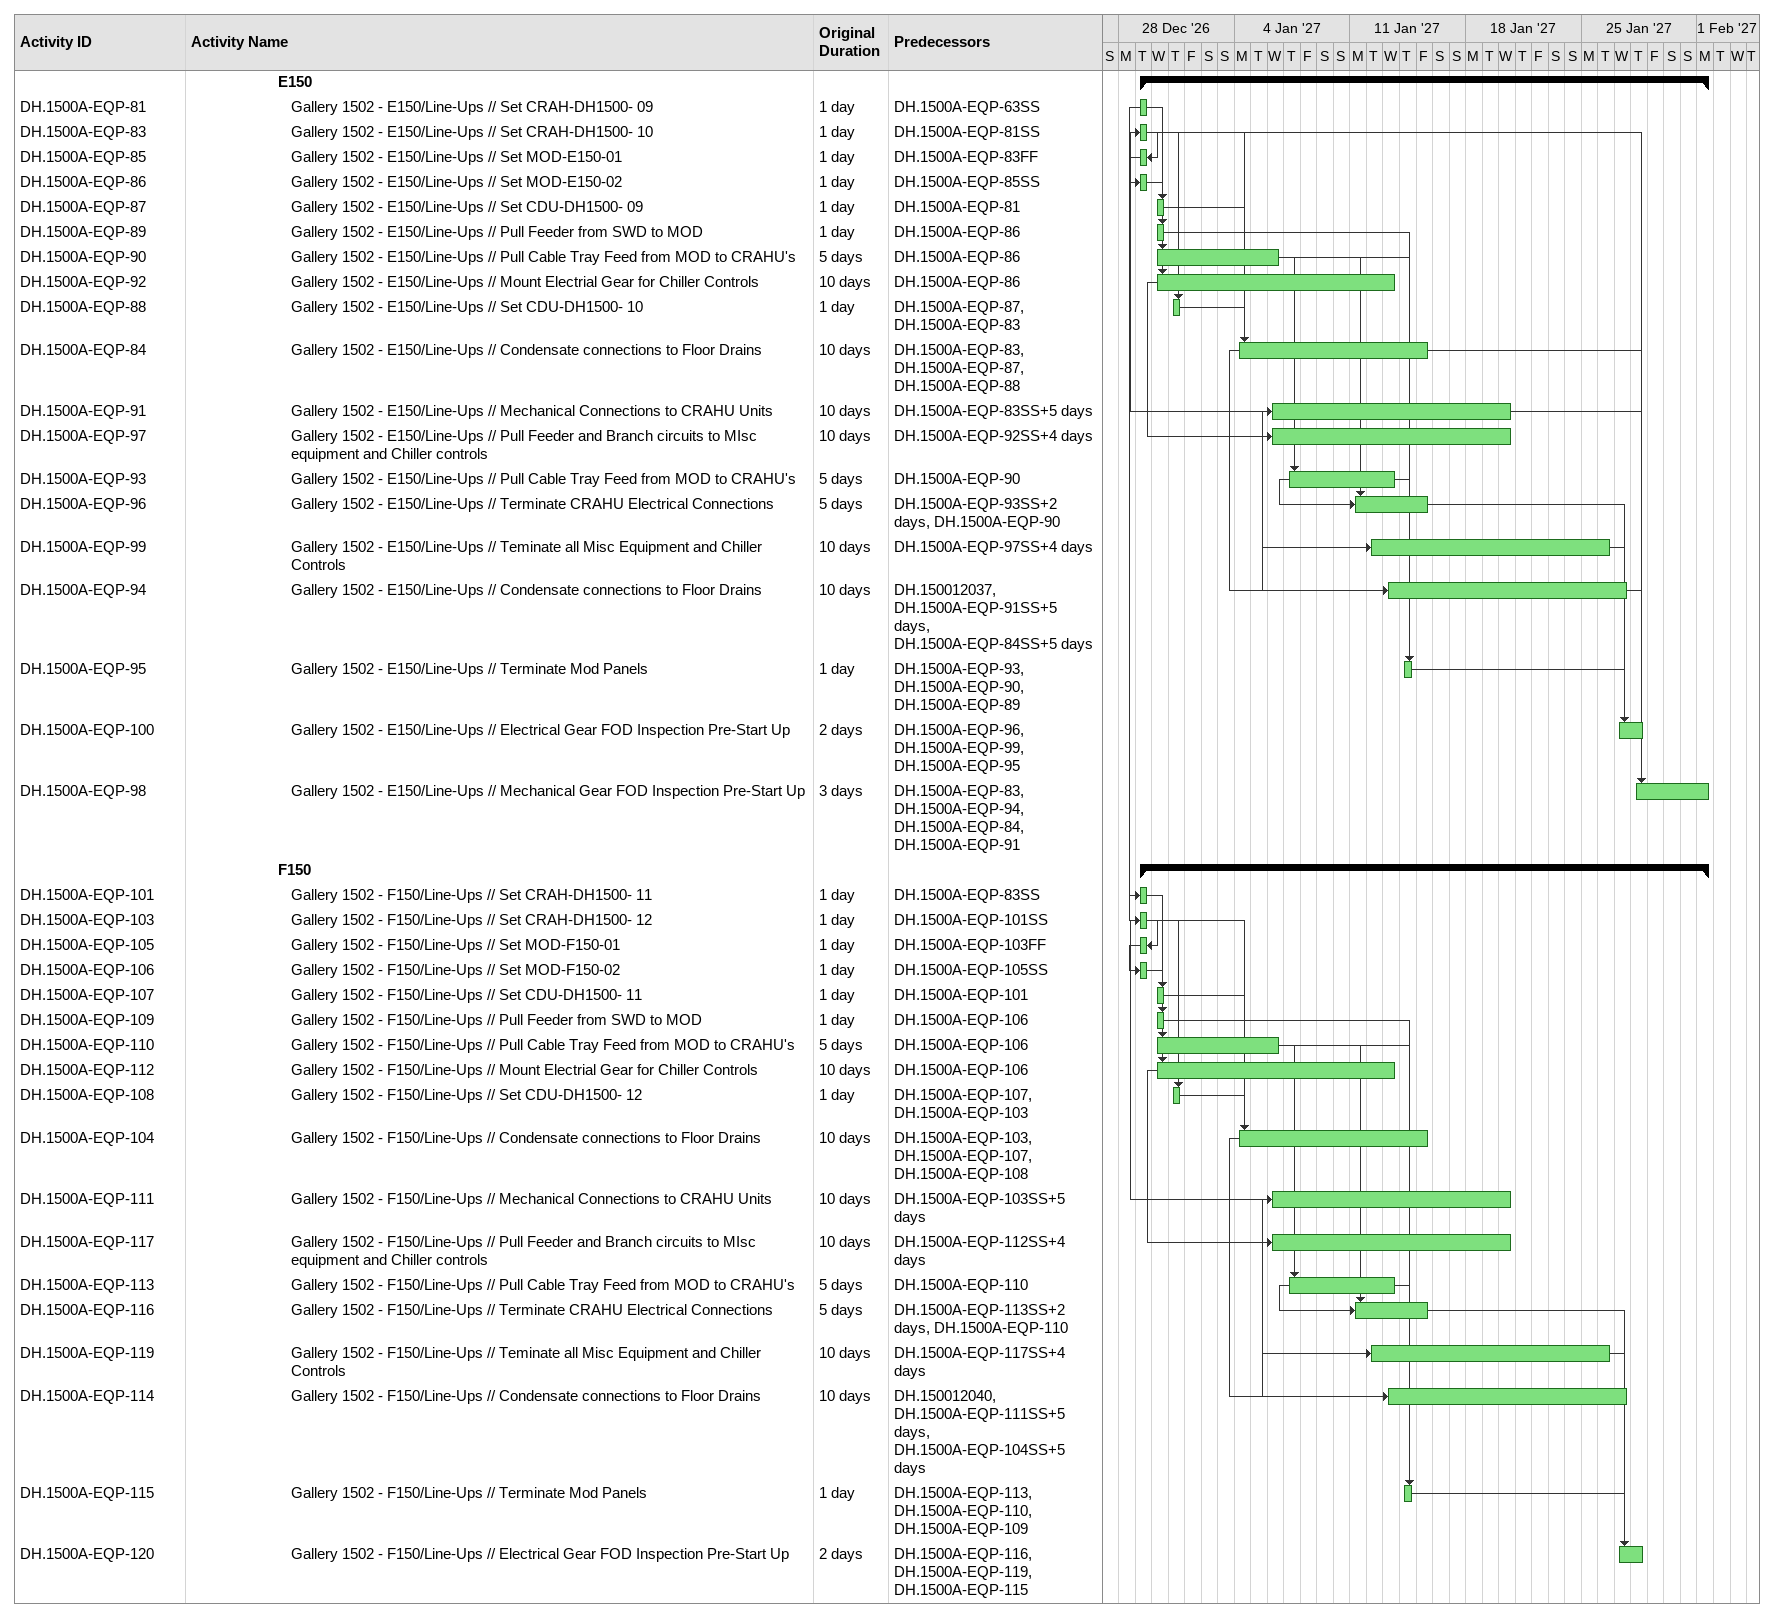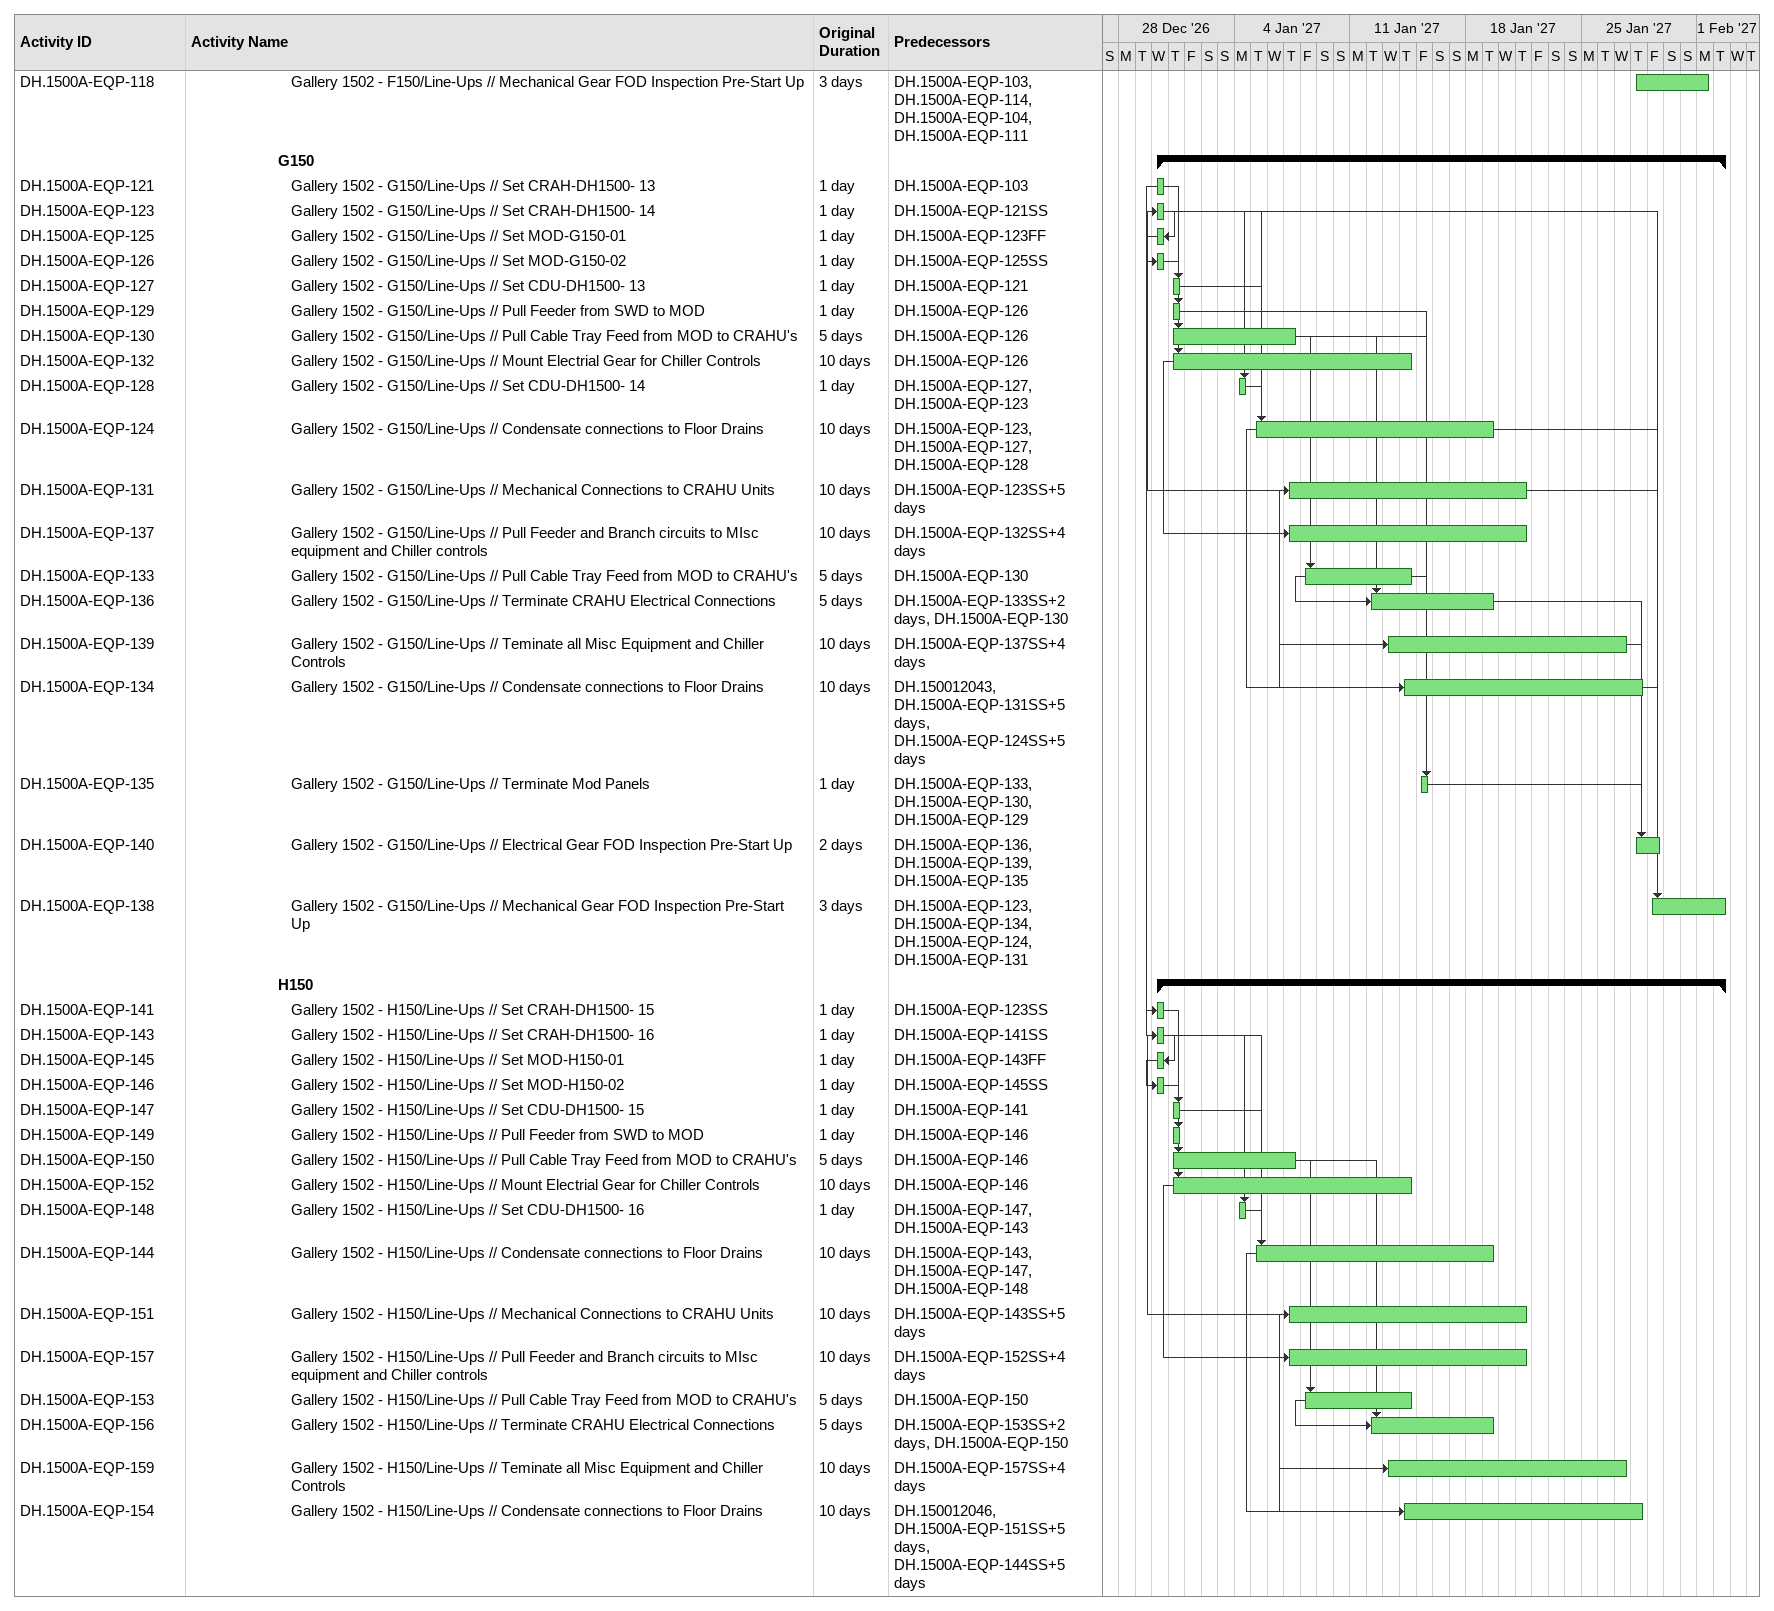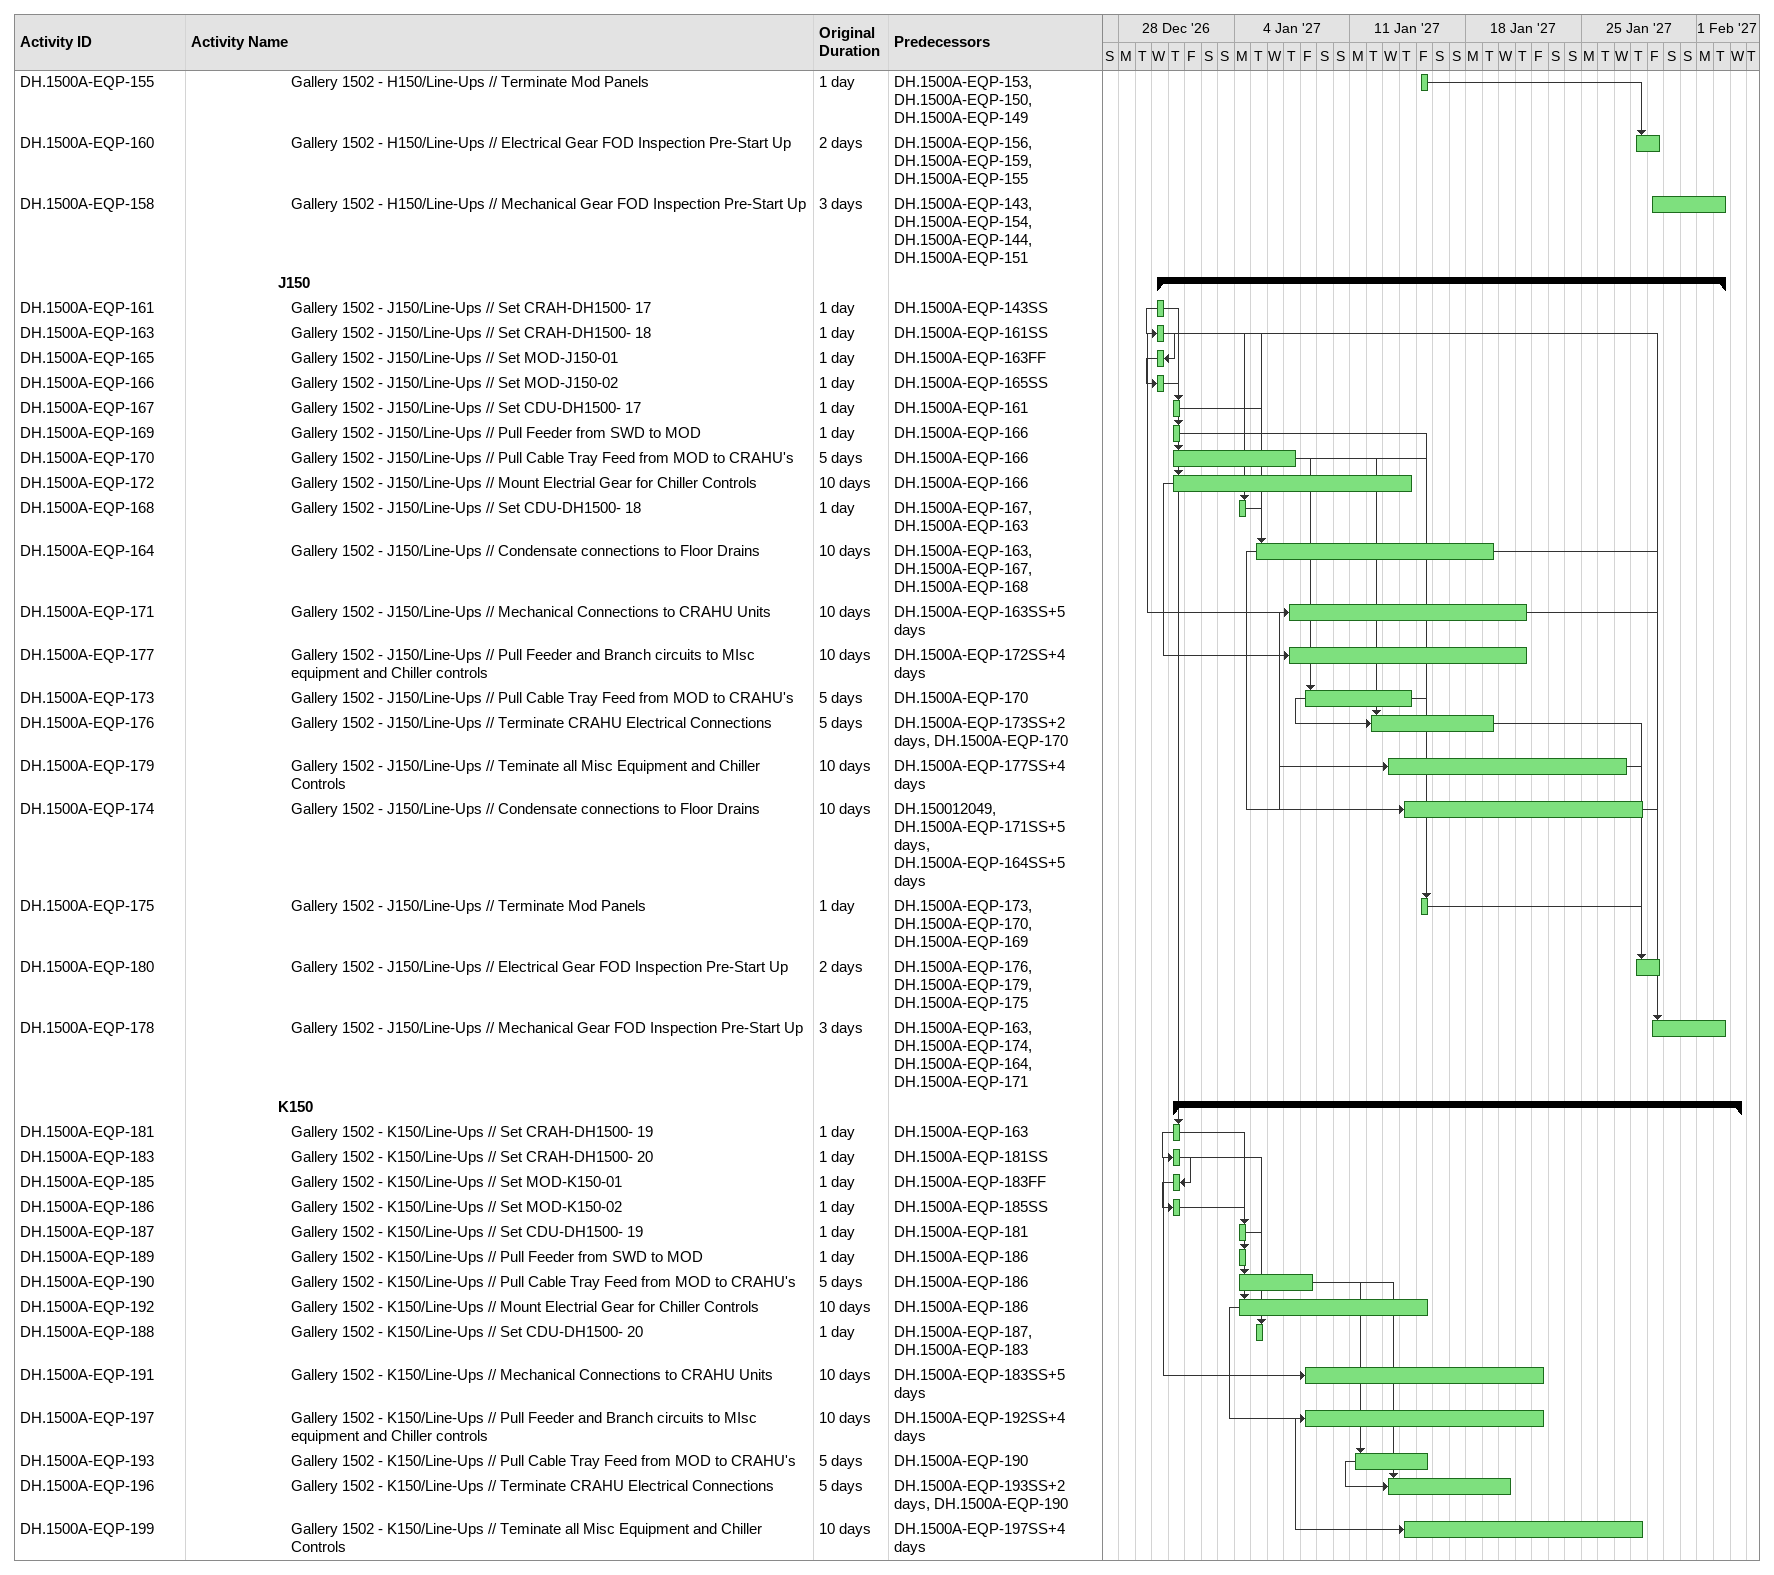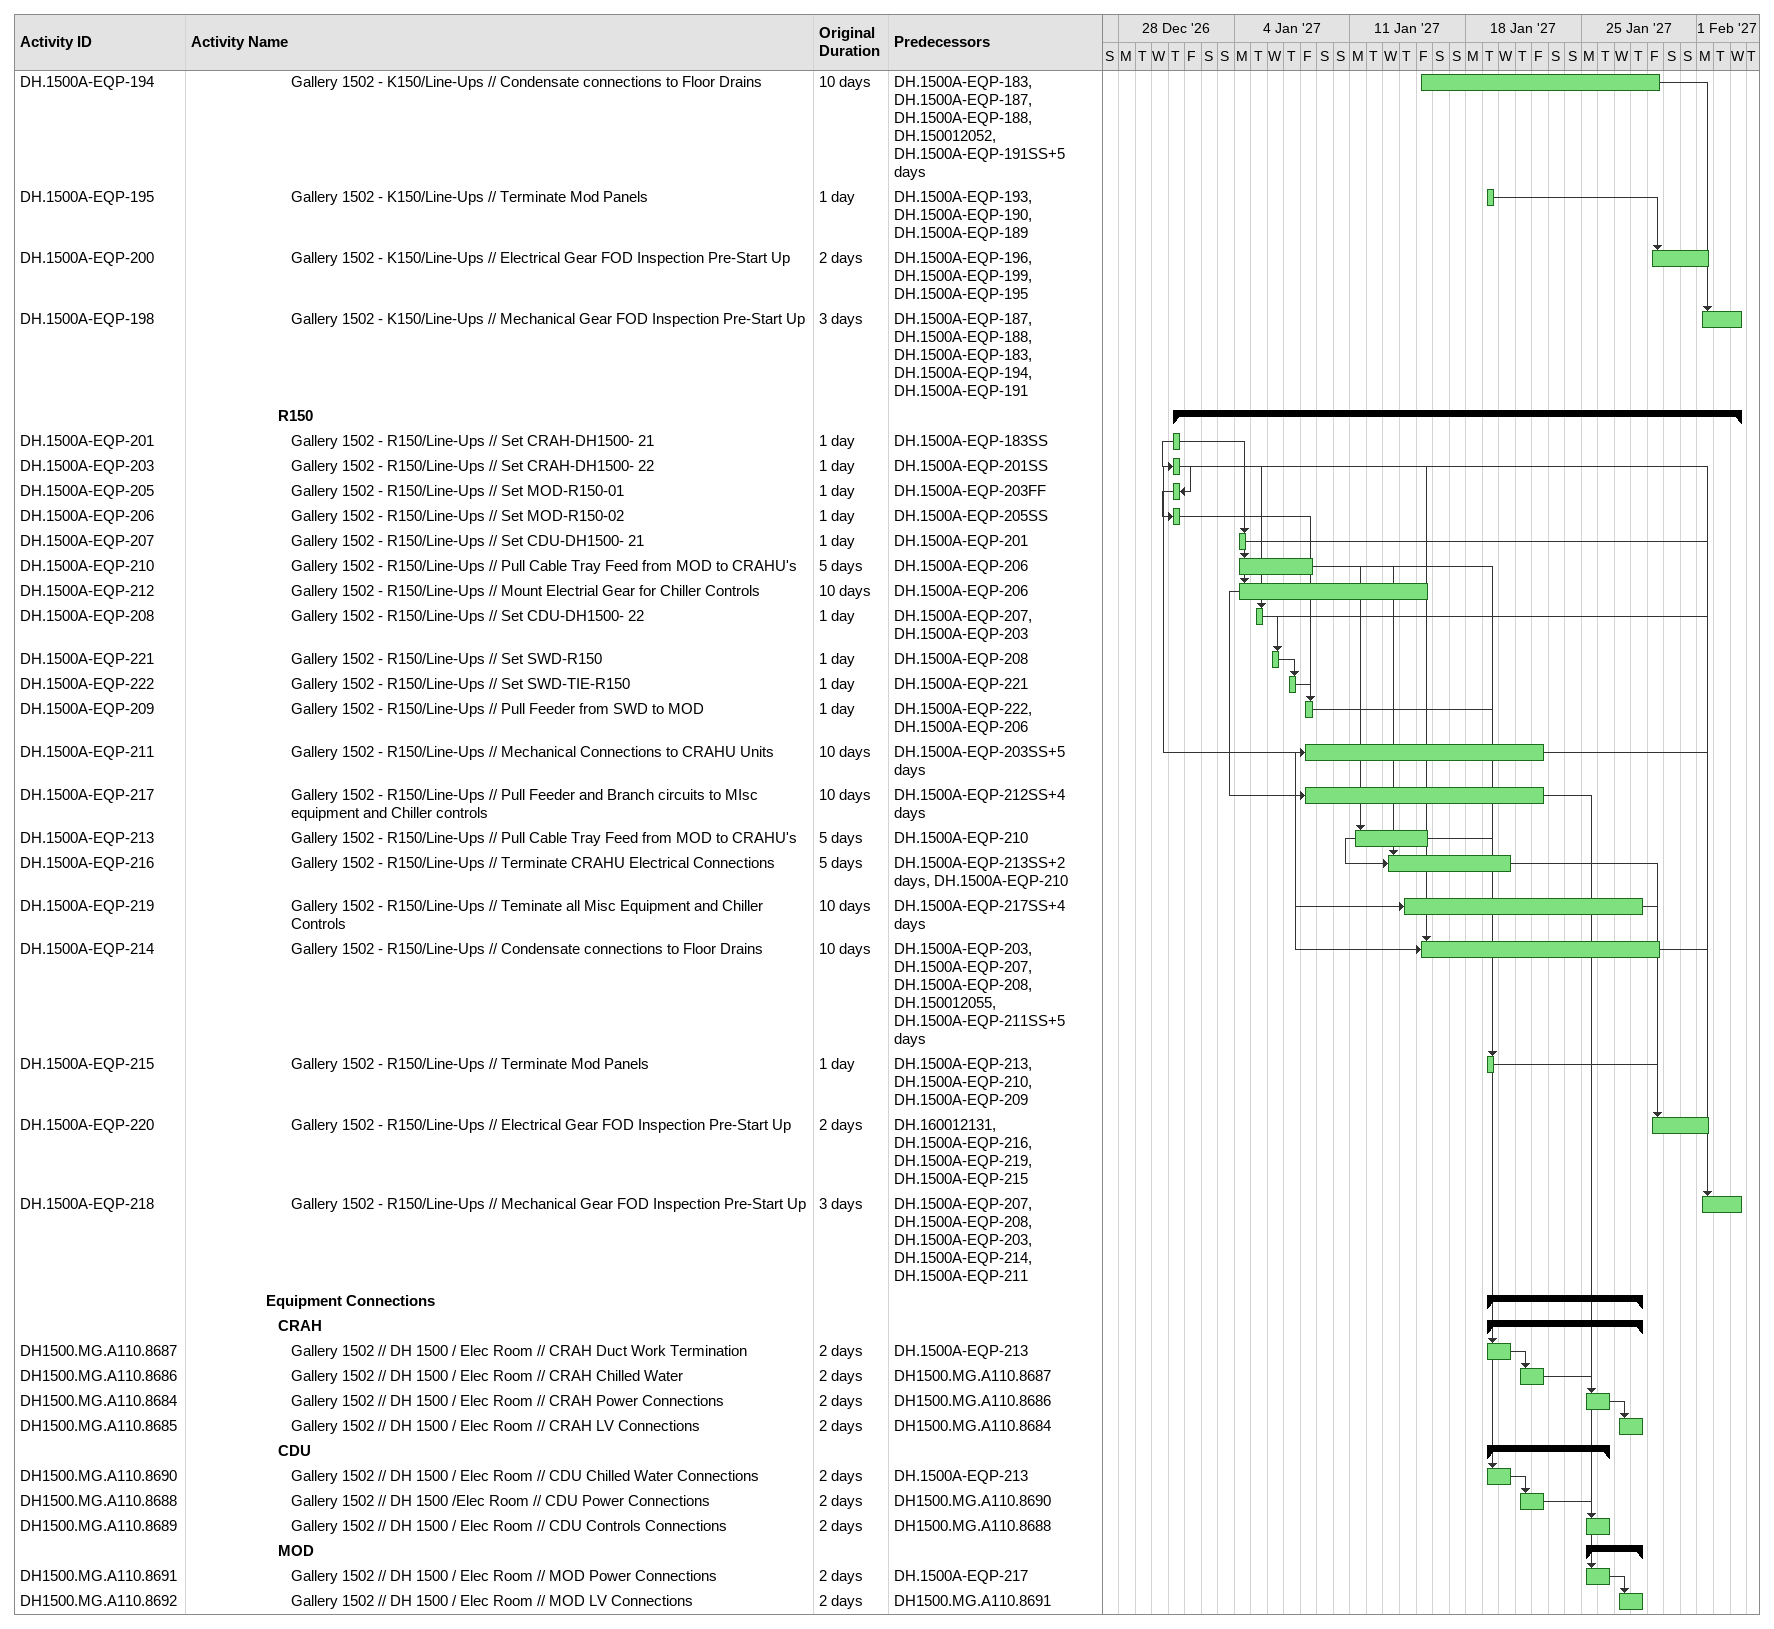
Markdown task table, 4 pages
| ID | Level | Task | Original duration | Start | Finish | Predecessors |
|---|---|---|---|---|---|---|
|  | 8 | **E150** |  | 2026-12-29 | 2027-02-01 |  |
| DH.1500A-EQP-81 | 9 | Gallery 1502 - E150/Line-Ups // Set CRAH-DH1500- 09 | 1d | 2026-12-29 | 2026-12-29 | DH.1500A-EQP-63SS |
| DH.1500A-EQP-83 | 9 | Gallery 1502 - E150/Line-Ups // Set CRAH-DH1500- 10 | 1d | 2026-12-29 | 2026-12-29 | DH.1500A-EQP-81SS |
| DH.1500A-EQP-85 | 9 | Gallery 1502 - E150/Line-Ups // Set MOD-E150-01 | 1d | 2026-12-29 | 2026-12-29 | DH.1500A-EQP-83FF |
| DH.1500A-EQP-86 | 9 | Gallery 1502 - E150/Line-Ups // Set MOD-E150-02 | 1d | 2026-12-29 | 2026-12-29 | DH.1500A-EQP-85SS |
| DH.1500A-EQP-87 | 9 | Gallery 1502 - E150/Line-Ups // Set CDU-DH1500- 09 | 1d | 2026-12-30 | 2026-12-30 | DH.1500A-EQP-81 |
| DH.1500A-EQP-89 | 9 | Gallery 1502 - E150/Line-Ups // Pull Feeder from SWD to MOD | 1d | 2026-12-30 | 2026-12-30 | DH.1500A-EQP-86 |
| DH.1500A-EQP-90 | 9 | Gallery 1502 - E150/Line-Ups // Pull Cable Tray Feed from MOD to CRAHU's | 5d | 2026-12-30 | 2027-01-06 | DH.1500A-EQP-86 |
| DH.1500A-EQP-92 | 9 | Gallery 1502 - E150/Line-Ups // Mount Electrial Gear for Chiller Controls | 10d | 2026-12-30 | 2027-01-13 | DH.1500A-EQP-86 |
| DH.1500A-EQP-88 | 9 | Gallery 1502 - E150/Line-Ups // Set CDU-DH1500- 10 | 1d | 2026-12-31 | 2026-12-31 | DH.1500A-EQP-87, DH.1500A-EQP-83 |
| DH.1500A-EQP-84 | 9 | Gallery 1502 - E150/Line-Ups // Condensate connections to Floor Drains | 10d | 2027-01-04 | 2027-01-15 | DH.1500A-EQP-83, DH.1500A-EQP-87, DH.1500A-EQP-88 |
| DH.1500A-EQP-91 | 9 | Gallery 1502 - E150/Line-Ups // Mechanical Connections to CRAHU Units | 10d | 2027-01-06 | 2027-01-20 | DH.1500A-EQP-83SS+5d |
| DH.1500A-EQP-97 | 9 | Gallery 1502 - E150/Line-Ups // Pull Feeder and Branch circuits to MIsc equipment and Chiller controls | 10d | 2027-01-06 | 2027-01-20 | DH.1500A-EQP-92SS+4d |
| DH.1500A-EQP-93 | 9 | Gallery 1502 - E150/Line-Ups // Pull Cable Tray Feed from MOD to CRAHU's | 5d | 2027-01-07 | 2027-01-13 | DH.1500A-EQP-90 |
| DH.1500A-EQP-96 | 9 | Gallery 1502 - E150/Line-Ups // Terminate CRAHU Electrical Connections | 5d | 2027-01-11 | 2027-01-15 | DH.1500A-EQP-93SS+2d, DH.1500A-EQP-90 |
| DH.1500A-EQP-99 | 9 | Gallery 1502 - E150/Line-Ups // Teminate all Misc Equipment and Chiller Controls | 10d | 2027-01-12 | 2027-01-26 | DH.1500A-EQP-97SS+4d |
| DH.1500A-EQP-94 | 9 | Gallery 1502 - E150/Line-Ups // Condensate connections to Floor Drains | 10d | 2027-01-13 | 2027-01-27 | DH.150012037, DH.1500A-EQP-91SS+5d, DH.1500A-EQP-84SS+5d |
| DH.1500A-EQP-95 | 9 | Gallery 1502 - E150/Line-Ups // Terminate Mod Panels | 1d | 2027-01-14 | 2027-01-14 | DH.1500A-EQP-93, DH.1500A-EQP-90, DH.1500A-EQP-89 |
| DH.1500A-EQP-100 | 9 | Gallery 1502 - E150/Line-Ups // Electrical Gear FOD Inspection Pre-Start Up | 2d | 2027-01-27 | 2027-01-28 | DH.1500A-EQP-96, DH.1500A-EQP-99, DH.1500A-EQP-95 |
| DH.1500A-EQP-98 | 9 | Gallery 1502 - E150/Line-Ups // Mechanical Gear FOD Inspection Pre-Start Up | 3d | 2027-01-28 | 2027-02-01 | DH.1500A-EQP-83, DH.1500A-EQP-94, DH.1500A-EQP-84, DH.1500A-EQP-91 |
|  | 8 | **F150** |  | 2026-12-29 | 2027-02-01 |  |
| DH.1500A-EQP-101 | 9 | Gallery 1502 - F150/Line-Ups // Set CRAH-DH1500- 11 | 1d | 2026-12-29 | 2026-12-29 | DH.1500A-EQP-83SS |
| DH.1500A-EQP-103 | 9 | Gallery 1502 - F150/Line-Ups // Set CRAH-DH1500- 12 | 1d | 2026-12-29 | 2026-12-29 | DH.1500A-EQP-101SS |
| DH.1500A-EQP-105 | 9 | Gallery 1502 - F150/Line-Ups // Set MOD-F150-01 | 1d | 2026-12-29 | 2026-12-29 | DH.1500A-EQP-103FF |
| DH.1500A-EQP-106 | 9 | Gallery 1502 - F150/Line-Ups // Set MOD-F150-02 | 1d | 2026-12-29 | 2026-12-29 | DH.1500A-EQP-105SS |
| DH.1500A-EQP-107 | 9 | Gallery 1502 - F150/Line-Ups // Set CDU-DH1500- 11 | 1d | 2026-12-30 | 2026-12-30 | DH.1500A-EQP-101 |
| DH.1500A-EQP-109 | 9 | Gallery 1502 - F150/Line-Ups // Pull Feeder from SWD to MOD | 1d | 2026-12-30 | 2026-12-30 | DH.1500A-EQP-106 |
| DH.1500A-EQP-110 | 9 | Gallery 1502 - F150/Line-Ups // Pull Cable Tray Feed from MOD to CRAHU's | 5d | 2026-12-30 | 2027-01-06 | DH.1500A-EQP-106 |
| DH.1500A-EQP-112 | 9 | Gallery 1502 - F150/Line-Ups // Mount Electrial Gear for Chiller Controls | 10d | 2026-12-30 | 2027-01-13 | DH.1500A-EQP-106 |
| DH.1500A-EQP-108 | 9 | Gallery 1502 - F150/Line-Ups // Set CDU-DH1500- 12 | 1d | 2026-12-31 | 2026-12-31 | DH.1500A-EQP-107, DH.1500A-EQP-103 |
| DH.1500A-EQP-104 | 9 | Gallery 1502 - F150/Line-Ups // Condensate connections to Floor Drains | 10d | 2027-01-04 | 2027-01-15 | DH.1500A-EQP-103, DH.1500A-EQP-107, DH.1500A-EQP-108 |
| DH.1500A-EQP-111 | 9 | Gallery 1502 - F150/Line-Ups // Mechanical Connections to CRAHU Units | 10d | 2027-01-06 | 2027-01-20 | DH.1500A-EQP-103SS+5d |
| DH.1500A-EQP-117 | 9 | Gallery 1502 - F150/Line-Ups // Pull Feeder and Branch circuits to MIsc equipment and Chiller controls | 10d | 2027-01-06 | 2027-01-20 | DH.1500A-EQP-112SS+4d |
| DH.1500A-EQP-113 | 9 | Gallery 1502 - F150/Line-Ups // Pull Cable Tray Feed from MOD to CRAHU's | 5d | 2027-01-07 | 2027-01-13 | DH.1500A-EQP-110 |
| DH.1500A-EQP-116 | 9 | Gallery 1502 - F150/Line-Ups // Terminate CRAHU Electrical Connections | 5d | 2027-01-11 | 2027-01-15 | DH.1500A-EQP-113SS+2d, DH.1500A-EQP-110 |
| DH.1500A-EQP-119 | 9 | Gallery 1502 - F150/Line-Ups // Teminate all Misc Equipment and Chiller Controls | 10d | 2027-01-12 | 2027-01-26 | DH.1500A-EQP-117SS+4d |
| DH.1500A-EQP-114 | 9 | Gallery 1502 - F150/Line-Ups // Condensate connections to Floor Drains | 10d | 2027-01-13 | 2027-01-27 | DH.150012040, DH.1500A-EQP-111SS+5d, DH.1500A-EQP-104SS+5d |
| DH.1500A-EQP-115 | 9 | Gallery 1502 - F150/Line-Ups // Terminate Mod Panels | 1d | 2027-01-14 | 2027-01-14 | DH.1500A-EQP-113, DH.1500A-EQP-110, DH.1500A-EQP-109 |
| DH.1500A-EQP-120 | 9 | Gallery 1502 - F150/Line-Ups // Electrical Gear FOD Inspection Pre-Start Up | 2d | 2027-01-27 | 2027-01-28 | DH.1500A-EQP-116, DH.1500A-EQP-119, DH.1500A-EQP-115 |
| DH.1500A-EQP-118 | 9 | Gallery 1502 - F150/Line-Ups // Mechanical Gear FOD Inspection Pre-Start Up | 3d | 2027-01-28 | 2027-02-01 | DH.1500A-EQP-103, DH.1500A-EQP-114, DH.1500A-EQP-104, DH.1500A-EQP-111 |
|  | 8 | **G150** |  | 2026-12-30 | 2027-02-02 |  |
| DH.1500A-EQP-121 | 9 | Gallery 1502 - G150/Line-Ups // Set CRAH-DH1500- 13 | 1d | 2026-12-30 | 2026-12-30 | DH.1500A-EQP-103 |
| DH.1500A-EQP-123 | 9 | Gallery 1502 - G150/Line-Ups // Set CRAH-DH1500- 14 | 1d | 2026-12-30 | 2026-12-30 | DH.1500A-EQP-121SS |
| DH.1500A-EQP-125 | 9 | Gallery 1502 - G150/Line-Ups // Set MOD-G150-01 | 1d | 2026-12-30 | 2026-12-30 | DH.1500A-EQP-123FF |
| DH.1500A-EQP-126 | 9 | Gallery 1502 - G150/Line-Ups // Set MOD-G150-02 | 1d | 2026-12-30 | 2026-12-30 | DH.1500A-EQP-125SS |
| DH.1500A-EQP-127 | 9 | Gallery 1502 - G150/Line-Ups // Set CDU-DH1500- 13 | 1d | 2026-12-31 | 2026-12-31 | DH.1500A-EQP-121 |
| DH.1500A-EQP-129 | 9 | Gallery 1502 - G150/Line-Ups // Pull Feeder from SWD to MOD | 1d | 2026-12-31 | 2026-12-31 | DH.1500A-EQP-126 |
| DH.1500A-EQP-130 | 9 | Gallery 1502 - G150/Line-Ups // Pull Cable Tray Feed from MOD to CRAHU's | 5d | 2026-12-31 | 2027-01-07 | DH.1500A-EQP-126 |
| DH.1500A-EQP-132 | 9 | Gallery 1502 - G150/Line-Ups // Mount Electrial Gear for Chiller Controls | 10d | 2026-12-31 | 2027-01-14 | DH.1500A-EQP-126 |
| DH.1500A-EQP-128 | 9 | Gallery 1502 - G150/Line-Ups // Set CDU-DH1500- 14 | 1d | 2027-01-04 | 2027-01-04 | DH.1500A-EQP-127, DH.1500A-EQP-123 |
| DH.1500A-EQP-124 | 9 | Gallery 1502 - G150/Line-Ups // Condensate connections to Floor Drains | 10d | 2027-01-05 | 2027-01-19 | DH.1500A-EQP-123, DH.1500A-EQP-127, DH.1500A-EQP-128 |
| DH.1500A-EQP-131 | 9 | Gallery 1502 - G150/Line-Ups // Mechanical Connections to CRAHU Units | 10d | 2027-01-07 | 2027-01-21 | DH.1500A-EQP-123SS+5d |
| DH.1500A-EQP-137 | 9 | Gallery 1502 - G150/Line-Ups // Pull Feeder and Branch circuits to MIsc equipment and Chiller controls | 10d | 2027-01-07 | 2027-01-21 | DH.1500A-EQP-132SS+4d |
| DH.1500A-EQP-133 | 9 | Gallery 1502 - G150/Line-Ups // Pull Cable Tray Feed from MOD to CRAHU's | 5d | 2027-01-08 | 2027-01-14 | DH.1500A-EQP-130 |
| DH.1500A-EQP-136 | 9 | Gallery 1502 - G150/Line-Ups // Terminate CRAHU Electrical Connections | 5d | 2027-01-12 | 2027-01-19 | DH.1500A-EQP-133SS+2d, DH.1500A-EQP-130 |
| DH.1500A-EQP-139 | 9 | Gallery 1502 - G150/Line-Ups // Teminate all Misc Equipment and Chiller Controls | 10d | 2027-01-13 | 2027-01-27 | DH.1500A-EQP-137SS+4d |
| DH.1500A-EQP-134 | 9 | Gallery 1502 - G150/Line-Ups // Condensate connections to Floor Drains | 10d | 2027-01-14 | 2027-01-28 | DH.150012043, DH.1500A-EQP-131SS+5d, DH.1500A-EQP-124SS+5d |
| DH.1500A-EQP-135 | 9 | Gallery 1502 - G150/Line-Ups // Terminate Mod Panels | 1d | 2027-01-15 | 2027-01-15 | DH.1500A-EQP-133, DH.1500A-EQP-130, DH.1500A-EQP-129 |
| DH.1500A-EQP-140 | 9 | Gallery 1502 - G150/Line-Ups // Electrical Gear FOD Inspection Pre-Start Up | 2d | 2027-01-28 | 2027-01-29 | DH.1500A-EQP-136, DH.1500A-EQP-139, DH.1500A-EQP-135 |
| DH.1500A-EQP-138 | 9 | Gallery 1502 - G150/Line-Ups // Mechanical Gear FOD Inspection Pre-Start Up | 3d | 2027-01-29 | 2027-02-02 | DH.1500A-EQP-123, DH.1500A-EQP-134, DH.1500A-EQP-124, DH.1500A-EQP-131 |
|  | 8 | **H150** |  | 2026-12-30 | 2027-02-02 |  |
| DH.1500A-EQP-141 | 9 | Gallery 1502 - H150/Line-Ups // Set CRAH-DH1500- 15 | 1d | 2026-12-30 | 2026-12-30 | DH.1500A-EQP-123SS |
| DH.1500A-EQP-143 | 9 | Gallery 1502 - H150/Line-Ups // Set CRAH-DH1500- 16 | 1d | 2026-12-30 | 2026-12-30 | DH.1500A-EQP-141SS |
| DH.1500A-EQP-145 | 9 | Gallery 1502 - H150/Line-Ups // Set MOD-H150-01 | 1d | 2026-12-30 | 2026-12-30 | DH.1500A-EQP-143FF |
| DH.1500A-EQP-146 | 9 | Gallery 1502 - H150/Line-Ups // Set MOD-H150-02 | 1d | 2026-12-30 | 2026-12-30 | DH.1500A-EQP-145SS |
| DH.1500A-EQP-147 | 9 | Gallery 1502 - H150/Line-Ups // Set CDU-DH1500- 15 | 1d | 2026-12-31 | 2026-12-31 | DH.1500A-EQP-141 |
| DH.1500A-EQP-149 | 9 | Gallery 1502 - H150/Line-Ups // Pull Feeder from SWD to MOD | 1d | 2026-12-31 | 2026-12-31 | DH.1500A-EQP-146 |
| DH.1500A-EQP-150 | 9 | Gallery 1502 - H150/Line-Ups // Pull Cable Tray Feed from MOD to CRAHU's | 5d | 2026-12-31 | 2027-01-07 | DH.1500A-EQP-146 |
| DH.1500A-EQP-152 | 9 | Gallery 1502 - H150/Line-Ups // Mount Electrial Gear for Chiller Controls | 10d | 2026-12-31 | 2027-01-14 | DH.1500A-EQP-146 |
| DH.1500A-EQP-148 | 9 | Gallery 1502 - H150/Line-Ups // Set CDU-DH1500- 16 | 1d | 2027-01-04 | 2027-01-04 | DH.1500A-EQP-147, DH.1500A-EQP-143 |
| DH.1500A-EQP-144 | 9 | Gallery 1502 - H150/Line-Ups // Condensate connections to Floor Drains | 10d | 2027-01-05 | 2027-01-19 | DH.1500A-EQP-143, DH.1500A-EQP-147, DH.1500A-EQP-148 |
| DH.1500A-EQP-151 | 9 | Gallery 1502 - H150/Line-Ups // Mechanical Connections to CRAHU Units | 10d | 2027-01-07 | 2027-01-21 | DH.1500A-EQP-143SS+5d |
| DH.1500A-EQP-157 | 9 | Gallery 1502 - H150/Line-Ups // Pull Feeder and Branch circuits to MIsc equipment and Chiller controls | 10d | 2027-01-07 | 2027-01-21 | DH.1500A-EQP-152SS+4d |
| DH.1500A-EQP-153 | 9 | Gallery 1502 - H150/Line-Ups // Pull Cable Tray Feed from MOD to CRAHU's | 5d | 2027-01-08 | 2027-01-14 | DH.1500A-EQP-150 |
| DH.1500A-EQP-156 | 9 | Gallery 1502 - H150/Line-Ups // Terminate CRAHU Electrical Connections | 5d | 2027-01-12 | 2027-01-19 | DH.1500A-EQP-153SS+2d, DH.1500A-EQP-150 |
| DH.1500A-EQP-159 | 9 | Gallery 1502 - H150/Line-Ups // Teminate all Misc Equipment and Chiller Controls | 10d | 2027-01-13 | 2027-01-27 | DH.1500A-EQP-157SS+4d |
| DH.1500A-EQP-154 | 9 | Gallery 1502 - H150/Line-Ups // Condensate connections to Floor Drains | 10d | 2027-01-14 | 2027-01-28 | DH.150012046, DH.1500A-EQP-151SS+5d, DH.1500A-EQP-144SS+5d |
| DH.1500A-EQP-155 | 9 | Gallery 1502 - H150/Line-Ups // Terminate Mod Panels | 1d | 2027-01-15 | 2027-01-15 | DH.1500A-EQP-153, DH.1500A-EQP-150, DH.1500A-EQP-149 |
| DH.1500A-EQP-160 | 9 | Gallery 1502 - H150/Line-Ups // Electrical Gear FOD Inspection Pre-Start Up | 2d | 2027-01-28 | 2027-01-29 | DH.1500A-EQP-156, DH.1500A-EQP-159, DH.1500A-EQP-155 |
| DH.1500A-EQP-158 | 9 | Gallery 1502 - H150/Line-Ups // Mechanical Gear FOD Inspection Pre-Start Up | 3d | 2027-01-29 | 2027-02-02 | DH.1500A-EQP-143, DH.1500A-EQP-154, DH.1500A-EQP-144, DH.1500A-EQP-151 |
|  | 8 | **J150** |  | 2026-12-30 | 2027-02-02 |  |
| DH.1500A-EQP-161 | 9 | Gallery 1502 - J150/Line-Ups // Set CRAH-DH1500- 17 | 1d | 2026-12-30 | 2026-12-30 | DH.1500A-EQP-143SS |
| DH.1500A-EQP-163 | 9 | Gallery 1502 - J150/Line-Ups // Set CRAH-DH1500- 18 | 1d | 2026-12-30 | 2026-12-30 | DH.1500A-EQP-161SS |
| DH.1500A-EQP-165 | 9 | Gallery 1502 - J150/Line-Ups // Set MOD-J150-01 | 1d | 2026-12-30 | 2026-12-30 | DH.1500A-EQP-163FF |
| DH.1500A-EQP-166 | 9 | Gallery 1502 - J150/Line-Ups // Set MOD-J150-02 | 1d | 2026-12-30 | 2026-12-30 | DH.1500A-EQP-165SS |
| DH.1500A-EQP-167 | 9 | Gallery 1502 - J150/Line-Ups // Set CDU-DH1500- 17 | 1d | 2026-12-31 | 2026-12-31 | DH.1500A-EQP-161 |
| DH.1500A-EQP-169 | 9 | Gallery 1502 - J150/Line-Ups // Pull Feeder from SWD to MOD | 1d | 2026-12-31 | 2026-12-31 | DH.1500A-EQP-166 |
| DH.1500A-EQP-170 | 9 | Gallery 1502 - J150/Line-Ups // Pull Cable Tray Feed from MOD to CRAHU's | 5d | 2026-12-31 | 2027-01-07 | DH.1500A-EQP-166 |
| DH.1500A-EQP-172 | 9 | Gallery 1502 - J150/Line-Ups // Mount Electrial Gear for Chiller Controls | 10d | 2026-12-31 | 2027-01-14 | DH.1500A-EQP-166 |
| DH.1500A-EQP-168 | 9 | Gallery 1502 - J150/Line-Ups // Set CDU-DH1500- 18 | 1d | 2027-01-04 | 2027-01-04 | DH.1500A-EQP-167, DH.1500A-EQP-163 |
| DH.1500A-EQP-164 | 9 | Gallery 1502 - J150/Line-Ups // Condensate connections to Floor Drains | 10d | 2027-01-05 | 2027-01-19 | DH.1500A-EQP-163, DH.1500A-EQP-167, DH.1500A-EQP-168 |
| DH.1500A-EQP-171 | 9 | Gallery 1502 - J150/Line-Ups // Mechanical Connections to CRAHU Units | 10d | 2027-01-07 | 2027-01-21 | DH.1500A-EQP-163SS+5d |
| DH.1500A-EQP-177 | 9 | Gallery 1502 - J150/Line-Ups // Pull Feeder and Branch circuits to MIsc equipment and Chiller controls | 10d | 2027-01-07 | 2027-01-21 | DH.1500A-EQP-172SS+4d |
| DH.1500A-EQP-173 | 9 | Gallery 1502 - J150/Line-Ups // Pull Cable Tray Feed from MOD to CRAHU's | 5d | 2027-01-08 | 2027-01-14 | DH.1500A-EQP-170 |
| DH.1500A-EQP-176 | 9 | Gallery 1502 - J150/Line-Ups // Terminate CRAHU Electrical Connections | 5d | 2027-01-12 | 2027-01-19 | DH.1500A-EQP-173SS+2d, DH.1500A-EQP-170 |
| DH.1500A-EQP-179 | 9 | Gallery 1502 - J150/Line-Ups // Teminate all Misc Equipment and Chiller Controls | 10d | 2027-01-13 | 2027-01-27 | DH.1500A-EQP-177SS+4d |
| DH.1500A-EQP-174 | 9 | Gallery 1502 - J150/Line-Ups // Condensate connections to Floor Drains | 10d | 2027-01-14 | 2027-01-28 | DH.150012049, DH.1500A-EQP-171SS+5d, DH.1500A-EQP-164SS+5d |
| DH.1500A-EQP-175 | 9 | Gallery 1502 - J150/Line-Ups // Terminate Mod Panels | 1d | 2027-01-15 | 2027-01-15 | DH.1500A-EQP-173, DH.1500A-EQP-170, DH.1500A-EQP-169 |
| DH.1500A-EQP-180 | 9 | Gallery 1502 - J150/Line-Ups // Electrical Gear FOD Inspection Pre-Start Up | 2d | 2027-01-28 | 2027-01-29 | DH.1500A-EQP-176, DH.1500A-EQP-179, DH.1500A-EQP-175 |
| DH.1500A-EQP-178 | 9 | Gallery 1502 - J150/Line-Ups // Mechanical Gear FOD Inspection Pre-Start Up | 3d | 2027-01-29 | 2027-02-02 | DH.1500A-EQP-163, DH.1500A-EQP-174, DH.1500A-EQP-164, DH.1500A-EQP-171 |
|  | 8 | **K150** |  | 2026-12-31 | 2027-02-03 |  |
| DH.1500A-EQP-181 | 9 | Gallery 1502 - K150/Line-Ups // Set CRAH-DH1500- 19 | 1d | 2026-12-31 | 2026-12-31 | DH.1500A-EQP-163 |
| DH.1500A-EQP-183 | 9 | Gallery 1502 - K150/Line-Ups // Set CRAH-DH1500- 20 | 1d | 2026-12-31 | 2026-12-31 | DH.1500A-EQP-181SS |
| DH.1500A-EQP-185 | 9 | Gallery 1502 - K150/Line-Ups // Set MOD-K150-01 | 1d | 2026-12-31 | 2026-12-31 | DH.1500A-EQP-183FF |
| DH.1500A-EQP-186 | 9 | Gallery 1502 - K150/Line-Ups // Set MOD-K150-02 | 1d | 2026-12-31 | 2026-12-31 | DH.1500A-EQP-185SS |
| DH.1500A-EQP-187 | 9 | Gallery 1502 - K150/Line-Ups // Set CDU-DH1500- 19 | 1d | 2027-01-04 | 2027-01-04 | DH.1500A-EQP-181 |
| DH.1500A-EQP-189 | 9 | Gallery 1502 - K150/Line-Ups // Pull Feeder from SWD to MOD | 1d | 2027-01-04 | 2027-01-04 | DH.1500A-EQP-186 |
| DH.1500A-EQP-190 | 9 | Gallery 1502 - K150/Line-Ups // Pull Cable Tray Feed from MOD to CRAHU's | 5d | 2027-01-04 | 2027-01-08 | DH.1500A-EQP-186 |
| DH.1500A-EQP-192 | 9 | Gallery 1502 - K150/Line-Ups // Mount Electrial Gear for Chiller Controls | 10d | 2027-01-04 | 2027-01-15 | DH.1500A-EQP-186 |
| DH.1500A-EQP-188 | 9 | Gallery 1502 - K150/Line-Ups // Set CDU-DH1500- 20 | 1d | 2027-01-05 | 2027-01-05 | DH.1500A-EQP-187, DH.1500A-EQP-183 |
| DH.1500A-EQP-191 | 9 | Gallery 1502 - K150/Line-Ups // Mechanical Connections to CRAHU Units | 10d | 2027-01-08 | 2027-01-22 | DH.1500A-EQP-183SS+5d |
| DH.1500A-EQP-197 | 9 | Gallery 1502 - K150/Line-Ups // Pull Feeder and Branch circuits to MIsc equipment and Chiller controls | 10d | 2027-01-08 | 2027-01-22 | DH.1500A-EQP-192SS+4d |
| DH.1500A-EQP-193 | 9 | Gallery 1502 - K150/Line-Ups // Pull Cable Tray Feed from MOD to CRAHU's | 5d | 2027-01-11 | 2027-01-15 | DH.1500A-EQP-190 |
| DH.1500A-EQP-196 | 9 | Gallery 1502 - K150/Line-Ups // Terminate CRAHU Electrical Connections | 5d | 2027-01-13 | 2027-01-20 | DH.1500A-EQP-193SS+2d, DH.1500A-EQP-190 |
| DH.1500A-EQP-199 | 9 | Gallery 1502 - K150/Line-Ups // Teminate all Misc Equipment and Chiller Controls | 10d | 2027-01-14 | 2027-01-28 | DH.1500A-EQP-197SS+4d |
| DH.1500A-EQP-194 | 9 | Gallery 1502 - K150/Line-Ups // Condensate connections to Floor Drains | 10d | 2027-01-15 | 2027-01-29 | DH.1500A-EQP-183, DH.1500A-EQP-187, DH.1500A-EQP-188, DH.150012052, DH.1500A-EQP-191SS+5d |
| DH.1500A-EQP-195 | 9 | Gallery 1502 - K150/Line-Ups // Terminate Mod Panels | 1d | 2027-01-19 | 2027-01-19 | DH.1500A-EQP-193, DH.1500A-EQP-190, DH.1500A-EQP-189 |
| DH.1500A-EQP-200 | 9 | Gallery 1502 - K150/Line-Ups // Electrical Gear FOD Inspection Pre-Start Up | 2d | 2027-01-29 | 2027-02-01 | DH.1500A-EQP-196, DH.1500A-EQP-199, DH.1500A-EQP-195 |
| DH.1500A-EQP-198 | 9 | Gallery 1502 - K150/Line-Ups // Mechanical Gear FOD Inspection Pre-Start Up | 3d | 2027-02-01 | 2027-02-03 | DH.1500A-EQP-187, DH.1500A-EQP-188, DH.1500A-EQP-183, DH.1500A-EQP-194, DH.1500A-EQP-191 |
|  | 8 | **R150** |  | 2026-12-31 | 2027-02-03 |  |
| DH.1500A-EQP-201 | 9 | Gallery 1502 - R150/Line-Ups // Set CRAH-DH1500- 21 | 1d | 2026-12-31 | 2026-12-31 | DH.1500A-EQP-183SS |
| DH.1500A-EQP-203 | 9 | Gallery 1502 - R150/Line-Ups // Set CRAH-DH1500- 22 | 1d | 2026-12-31 | 2026-12-31 | DH.1500A-EQP-201SS |
| DH.1500A-EQP-205 | 9 | Gallery 1502 - R150/Line-Ups // Set MOD-R150-01 | 1d | 2026-12-31 | 2026-12-31 | DH.1500A-EQP-203FF |
| DH.1500A-EQP-206 | 9 | Gallery 1502 - R150/Line-Ups // Set MOD-R150-02 | 1d | 2026-12-31 | 2026-12-31 | DH.1500A-EQP-205SS |
| DH.1500A-EQP-207 | 9 | Gallery 1502 - R150/Line-Ups // Set CDU-DH1500- 21 | 1d | 2027-01-04 | 2027-01-04 | DH.1500A-EQP-201 |
| DH.1500A-EQP-210 | 9 | Gallery 1502 - R150/Line-Ups // Pull Cable Tray Feed from MOD to CRAHU's | 5d | 2027-01-04 | 2027-01-08 | DH.1500A-EQP-206 |
| DH.1500A-EQP-212 | 9 | Gallery 1502 - R150/Line-Ups // Mount Electrial Gear for Chiller Controls | 10d | 2027-01-04 | 2027-01-15 | DH.1500A-EQP-206 |
| DH.1500A-EQP-208 | 9 | Gallery 1502 - R150/Line-Ups // Set CDU-DH1500- 22 | 1d | 2027-01-05 | 2027-01-05 | DH.1500A-EQP-207, DH.1500A-EQP-203 |
| DH.1500A-EQP-221 | 9 | Gallery 1502 - R150/Line-Ups // Set SWD-R150 | 1d | 2027-01-06 | 2027-01-06 | DH.1500A-EQP-208 |
| DH.1500A-EQP-222 | 9 | Gallery 1502 - R150/Line-Ups // Set SWD-TIE-R150 | 1d | 2027-01-07 | 2027-01-07 | DH.1500A-EQP-221 |
| DH.1500A-EQP-209 | 9 | Gallery 1502 - R150/Line-Ups // Pull Feeder from SWD to MOD | 1d | 2027-01-08 | 2027-01-08 | DH.1500A-EQP-222, DH.1500A-EQP-206 |
| DH.1500A-EQP-211 | 9 | Gallery 1502 - R150/Line-Ups // Mechanical Connections to CRAHU Units | 10d | 2027-01-08 | 2027-01-22 | DH.1500A-EQP-203SS+5d |
| DH.1500A-EQP-217 | 9 | Gallery 1502 - R150/Line-Ups // Pull Feeder and Branch circuits to MIsc equipment and Chiller controls | 10d | 2027-01-08 | 2027-01-22 | DH.1500A-EQP-212SS+4d |
| DH.1500A-EQP-213 | 9 | Gallery 1502 - R150/Line-Ups // Pull Cable Tray Feed from MOD to CRAHU's | 5d | 2027-01-11 | 2027-01-15 | DH.1500A-EQP-210 |
| DH.1500A-EQP-216 | 9 | Gallery 1502 - R150/Line-Ups // Terminate CRAHU Electrical Connections | 5d | 2027-01-13 | 2027-01-20 | DH.1500A-EQP-213SS+2d, DH.1500A-EQP-210 |
| DH.1500A-EQP-219 | 9 | Gallery 1502 - R150/Line-Ups // Teminate all Misc Equipment and Chiller Controls | 10d | 2027-01-14 | 2027-01-28 | DH.1500A-EQP-217SS+4d |
| DH.1500A-EQP-214 | 9 | Gallery 1502 - R150/Line-Ups // Condensate connections to Floor Drains | 10d | 2027-01-15 | 2027-01-29 | DH.1500A-EQP-203, DH.1500A-EQP-207, DH.1500A-EQP-208, DH.150012055, DH.1500A-EQP-211SS+5d |
| DH.1500A-EQP-215 | 9 | Gallery 1502 - R150/Line-Ups // Terminate Mod Panels | 1d | 2027-01-19 | 2027-01-19 | DH.1500A-EQP-213, DH.1500A-EQP-210, DH.1500A-EQP-209 |
| DH.1500A-EQP-220 | 9 | Gallery 1502 - R150/Line-Ups // Electrical Gear FOD Inspection Pre-Start Up | 2d | 2027-01-29 | 2027-02-01 | DH.160012131, DH.1500A-EQP-216, DH.1500A-EQP-219, DH.1500A-EQP-215 |
| DH.1500A-EQP-218 | 9 | Gallery 1502 - R150/Line-Ups // Mechanical Gear FOD Inspection Pre-Start Up | 3d | 2027-02-01 | 2027-02-03 | DH.1500A-EQP-207, DH.1500A-EQP-208, DH.1500A-EQP-203, DH.1500A-EQP-214, DH.1500A-EQP-211 |
|  | 7 | **Equipment Connections** |  | 2027-01-19 | 2027-01-28 |  |
|  | 8 | **CRAH** |  | 2027-01-19 | 2027-01-28 |  |
| DH1500.MG.A110.8687 | 9 | Gallery 1502 // DH 1500 / Elec Room // CRAH Duct Work Termination | 2d | 2027-01-19 | 2027-01-20 | DH.1500A-EQP-213 |
| DH1500.MG.A110.8686 | 9 | Gallery 1502 // DH 1500 / Elec Room // CRAH Chilled Water | 2d | 2027-01-21 | 2027-01-22 | DH1500.MG.A110.8687 |
| DH1500.MG.A110.8684 | 9 | Gallery 1502 // DH 1500 / Elec Room // CRAH Power Connections | 2d | 2027-01-25 | 2027-01-26 | DH1500.MG.A110.8686 |
| DH1500.MG.A110.8685 | 9 | Gallery 1502 // DH 1500 / Elec Room // CRAH LV Connections | 2d | 2027-01-27 | 2027-01-28 | DH1500.MG.A110.8684 |
|  | 8 | **CDU** |  | 2027-01-19 | 2027-01-26 |  |
| DH1500.MG.A110.8690 | 9 | Gallery 1502 // DH 1500 / Elec Room // CDU Chilled Water Connections | 2d | 2027-01-19 | 2027-01-20 | DH.1500A-EQP-213 |
| DH1500.MG.A110.8688 | 9 | Gallery 1502 // DH 1500 /Elec Room // CDU Power Connections | 2d | 2027-01-21 | 2027-01-22 | DH1500.MG.A110.8690 |
| DH1500.MG.A110.8689 | 9 | Gallery 1502 // DH 1500 / Elec Room // CDU Controls Connections | 2d | 2027-01-25 | 2027-01-26 | DH1500.MG.A110.8688 |
|  | 8 | **MOD** |  | 2027-01-25 | 2027-01-28 |  |
| DH1500.MG.A110.8691 | 9 | Gallery 1502 // DH 1500 / Elec Room // MOD Power Connections | 2d | 2027-01-25 | 2027-01-26 | DH.1500A-EQP-217 |
| DH1500.MG.A110.8692 | 9 | Gallery 1502 // DH 1500 / Elec Room // MOD LV Connections | 2d | 2027-01-27 | 2027-01-28 | DH1500.MG.A110.8691 |
